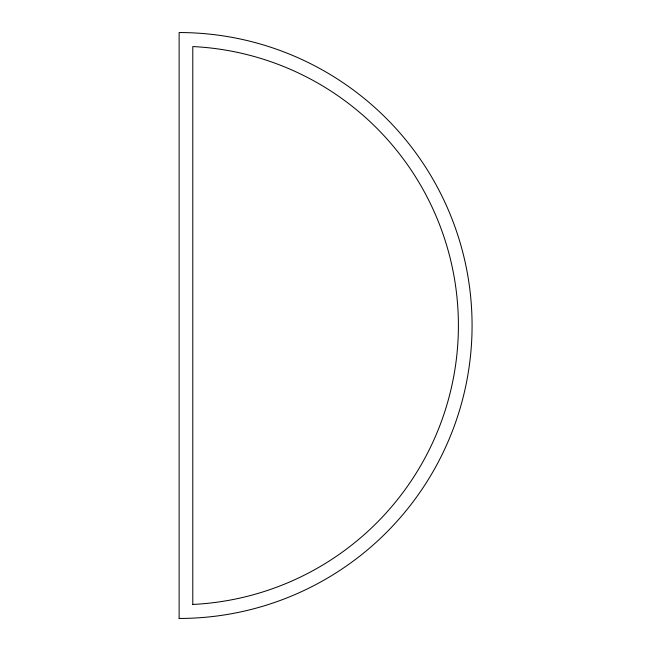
<?xml version="1.0" encoding="UTF-8"?>
<svg xmlns="http://www.w3.org/2000/svg" width="651" height="651" viewBox="0 0 651 651"><rect width="100%" height="100%" fill="white"/><g stroke="black" fill="none" stroke-linecap="round" stroke-linejoin="round"><path stroke-width="0.98" d="M192.794 604.445L192.794 46.555A279.279 279.279 0 0 1 458.402 325.5A279.279 279.279 0 0 1 192.794 604.445M179.123 618.45L179.123 32.55A292.95 292.95 0 0 1 472.073 325.5A292.95 292.95 0 0 1 179.123 618.45"/></g></svg>
